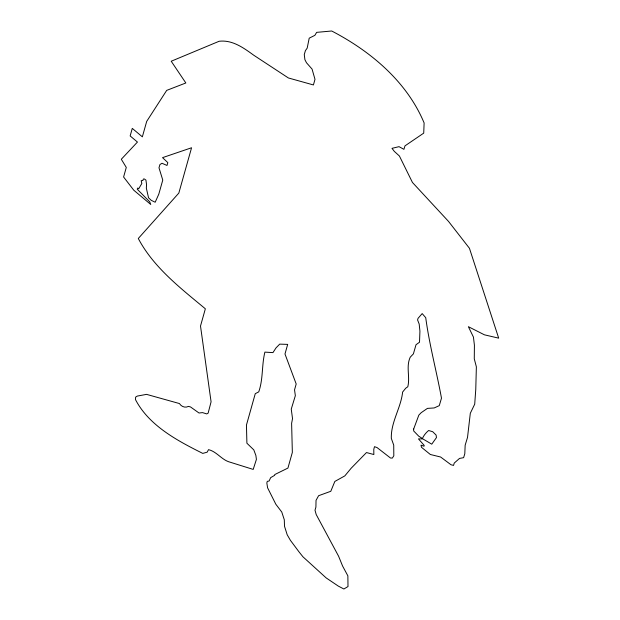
<?xml version="1.0" encoding="UTF-8"?>
<svg xmlns="http://www.w3.org/2000/svg" width="620" height="620" viewBox="0 0 620 620"><rect width="100%" height="100%" fill="white"/><g stroke="black" fill="none" stroke-linecap="round" stroke-linejoin="round"><path stroke-width="0.93" d="M413.68 428.993L413.656 430.931L418.717 436.162L422.414 438.534C423.661 435.504 426.103 432.574 428.629 430.505L432.69 431.706L436.108 435.07L436.464 437.581L431.753 444.176L422.856 438.906L418.469 438.89L424.227 445.447L424.003 446.229L421.011 445.183L421.492 447.299L430.35 454.499L440.611 457.01L450.98 464.736L453.538 465.418L454.243 463.07L459.513 458.42L463.613 457.676L464.799 453.755L465.163 445.183L467.519 437.418L470.309 413.284L474.711 404.17L475.765 389.469L476.369 366.846L474.277 358.841L474.409 345.185L473.44 337.094L468.371 326.686L484.437 334.823L498.689 338.148L469.449 248.294L448.516 221.402L412.447 182.466L399.42 156.023L394.328 151.381L391.995 148.343L399.024 146.661L403.922 149.327L404.976 145.87L423.724 133.13L424.119 122.954C406.914 81.615 370.644 51.22 331.708 31L316.649 32.364L314.882 35.332L309.21 38.169L307.187 48.112L305.397 50.677L304.273 54.599L304.916 59.706L306.497 62.767L312.069 69.084L314.991 79.344L313.418 84.948L288.393 77.965L253.712 55.203C243.482 47.771 232.361 39.696 219.124 41.269L171.213 61.233L185.837 82.979L166.695 90.381L146.692 121.404L142.352 136.842L132.277 128.379L130.154 135.935L137.446 142.058L121.311 159.255L126.286 167.431L123.597 177.002L133.781 190.216L150.761 204.484L149.715 201.841L137.198 189.162L137.787 188.007L138.702 188.775L141.848 183.458L141.174 180.699L142.918 180.521L143.344 179.017L144.328 178.963L145.933 180.102L146.568 184.683L146.328 188.1L148.552 197.811L151.233 200.322L155.178 202.236L158.79 194.176L162.766 180.056L158.983 167.795L159.929 164.556L161.998 163.269L167.005 165.455L167.826 162.626L162.541 157.643L191.565 147.762L178.831 193.068L138.291 238.491C153.528 267.422 180.676 288.254 205.352 308.799L200.508 326.035L211.079 401.814L208.142 413.129L206.731 413.912L202.515 412.618L199.012 413.005L190.518 406.945L188.465 406.394C185.132 408.193 181.319 406.573 179.428 403.55L146.553 394.367L137.284 396.087L135.602 397.133L135.524 399.683C149.095 425.746 177.413 440.719 202.763 453.398L207.15 452.182L208.522 449.655C216.272 451.438 221.185 459.056 228.478 461.683L253.2 469.41L256.417 459.381L255.858 455.406L253.797 449.88L246.899 443.215L246.45 425.041L255.262 393.685L258.749 391.863C263.275 379.053 261.625 365.196 264.887 352.121L272.963 352.61L276.016 347.897L279.705 344.131L287.68 344.387L284.983 353.981L296.19 383.981L294.539 389.841L295.345 395.684L291.253 409.099L292.524 418.624L291.617 423.344L292.346 452.399L287.936 468.069L274.675 474.602L274.738 475.269L270.653 477.656L269.103 481.019L267.29 481.345L266.833 483.011L267.592 487.808L275.846 504.262L281.767 512.027L284.293 519.761L284.51 526.264L287.184 534.75L290.408 540.33L298.933 551.769L302.963 556.814L326.143 577.894L338.365 586.132L343.891 589L347.998 586.551L347.867 575.841L342.596 566.044L338.59 556.21L316.2 514.53L315.007 510.214L315.906 507.121L316.037 500.371L318.61 495.706L330.801 491.28L334.831 481.446L344.813 475.904L351.176 468.216L366.482 452.554L373.852 454.53L373.775 449.43L374.488 446.679L377.03 447.555L390.507 458.025L392.328 458.095L393.816 455.801L393.723 445.137L391.313 438.371C390.84 421.972 400.884 408.1 402.628 392.042L405.743 388.205L407.805 386.764C410.277 376.79 405.798 366.637 410.246 357.167L413.393 353.888L416.02 344.728L419.515 342.217L419.926 331.134L419.182 324.043L417.578 319.951L418.043 318.347L422.181 313.588L425.731 317.688C429.35 344.79 436.573 371.295 441.479 398.164L439.286 405.627L434.186 407.952L427.436 408.386L421.189 412.688L418.825 415.137L413.68 428.993"/></g></svg>
